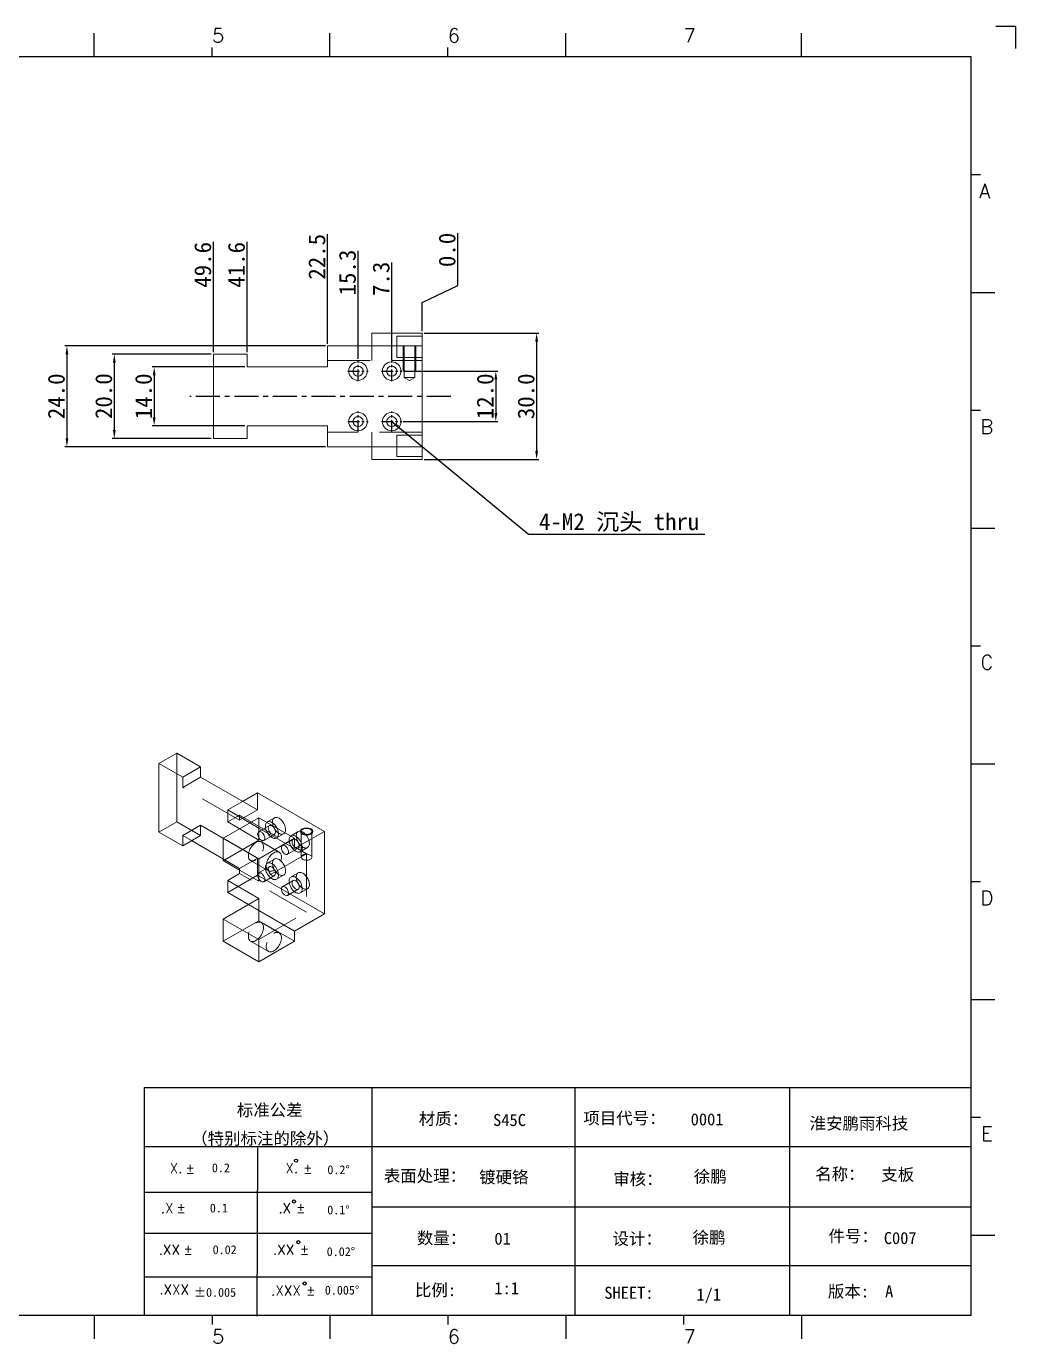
# Model space of a CAD drawing. Extents: x 83 to 30050, y -7164 to 695.
# Drawn here: x 7631.8 to 7866.9, y -1646.6 to -1333.3 of the extents above; entities that cross this region are included whole.
import ezdxf
from ezdxf.enums import TextEntityAlignment as Align

# ---------------------------------------------------------------- set-up
doc = ezdxf.new("R2010")
doc.units = 0
doc.header["$LTSCALE"] = 8
doc.header["$MEASUREMENT"] = 0
doc.header["$PDSIZE"] = 5
doc.linetypes.add('CENTER', pattern=[2, 1.25, -0.25, 0.25, -0.25])
doc.linetypes.add('HIDDEN', pattern=[1.905, 1.27, -0.635])
doc.layers.get('0').update_dxf_attribs({"linetype": 'CONTINUOUS'})
doc.layers.get('Defpoints').update_dxf_attribs({"linetype": 'CONTINUOUS'})
doc.layers.add('41', color=3, linetype='CONTINUOUS')
doc.layers.add('dim', color=82, linetype='CONTINUOUS', lineweight=9)
doc.styles.add('SIMPLEX', font='SIMPLEX')
doc.styles.get("Standard").update_dxf_attribs({"font": '', "height": 4})
doc.styles.get('Standard').set_extended_font_data('SimSun')
doc.dimstyles.new('ISO-25', dxfattribs={"dimtxt": 6, "dimasz": 2.5, "dimexe": 1.25, "dimexo": 0.625, "dimtad": 1, "dimdec": 1, "dimzin": 1, "dimdsep": 46, "dimtxsty": 'Standard', "dimcen": 2.5, "dimadec": 0, "dimazin": 0, "dimtm": 1e-09, "dimtfac": 1, "dimtdec": 1, "dimtmove": 0, "dimatfit": 3, "dimfxl": 1, "dimtolj": 1, "dimtzin": 0, "dimarcsym": 0})

# ---------------------------------------------------------------- blocks, each defined once
blk = doc.blocks.new('A$C0BB32EA6')
at = {"layer": '41', "linetype": 'Continuous'}
for q in [(623.79, 437.94), (630.37, 430.59)]:
    blk.add_line((630.37, 437.94), q, dxfattribs=at)
at = {"layer": '41'}
for p, q in [((324.77, 427.84), (324.77, 435.66)), ((402.96, 427.84), (402.96, 435.66)), ((481.15, 427.84), (481.15, 435.66)), ((559.34, 427.84), (559.34, 435.66)), ((363.87, 427.84), (363.87, 430.97)), ((442.06, 427.84), (442.06, 430.97)), ((615.63, 427.84), (12.02, 427.84)), ((615.63, 10.32), (615.63, 427.84)), ((615.63, 388.75), (618.76, 388.75)), ((615.63, 349.66), (623.45, 349.66)), ((615.63, 310.56), (618.76, 310.56)), ((615.63, 271.47), (623.45, 271.47)), ((615.63, 232.37), (618.76, 232.37)), ((615.63, 193.28), (623.45, 193.28)), ((615.63, 154.18), (618.76, 154.18)), ((615.63, 115.09), (623.45, 115.09)), ((341.34, 85.85), (615.63, 85.85)), ((341.34, 85.85), (341.34, 10.32)), ((416.87, 85.85), (416.87, 10.32)), ((484.16, 85.85), (484.16, 10.32)), ((555.4, 85.7), (555.4, 10.17)), ((615.63, 76), (618.76, 76)), ((615.63, 66.14), (341.34, 66.14)), ((378.86, 10.02), (379.1, 65.84)), ((341.34, 51.12), (416.87, 51.12)), ((615.63, 46.17), (416.87, 46.17)), ((341.34, 37.5), (401.12, 37.5)), ((341.34, 37.5), (416.87, 37.5)), ((615.63, 36.9), (623.45, 36.9)), ((615.63, 26.74), (416.87, 26.74)), ((341.34, 23.05), (401.87, 23.05)), ((341.34, 23.05), (401.87, 23.05)), ((341.34, 23.05), (401.87, 23.05)), ((341.34, 23.05), (401.87, 23.05)), ((341.34, 23.05), (401.87, 23.05)), ((341.34, 23.05), (416.87, 23.05)), ((12.02, 10.32), (615.63, 10.32)), ((324.77, 10.32), (324.77, 2.5)), ((326.34, 10.32), (401.87, 10.32)), ((363.87, 10.32), (363.87, 7.19)), ((402.96, 10.32), (402.96, 2.5)), ((442.06, 10.32), (442.06, 7.19)), ((481.15, 10.32), (481.15, 2.5)), ((520.24, 10.32), (520.24, 7.19)), ((559.34, 10.32), (559.34, 2.5))]:
    blk.add_line(p, q, dxfattribs=at)
for centre in [(391.73, 61.61), (391.07, 48.04), (392.49, 34.54), (394.6, 20.83)]:
    blk.add_circle(centre, 0.516, dxfattribs=at)
at = {"layer": '41', "style": 'SIMPLEX'}
for s, height, p in [('5', 4.69, (363.87, 432.54)), ('6', 4.69, (442.06, 432.54)), ('7', 4.69, (520.24, 432.54)), ('A', 4.75, (618.27, 380.93)), ('B', 4.75, (618.72, 302.74)), ('C', 4.75, (618.72, 224.55)), ('D', 4.75, (618.72, 146.37)), ('E', 4.75, (618.95, 68.18)), ('X.', 3.284, (349.84, 57.49)), ('%%p', 3.284, (355.04, 57.36)), ('X.', 3.284, (388.21, 57.49)), ('%%p', 3.284, (394.07, 57.36)), ('.X', 3.284, (346.89, 44.16)), ('%%p', 3.284, (352.09, 44.33)), ('.X', 3.284, (385.9, 44.16)), ('%%p', 3.284, (391.76, 44.33)), ('.XX', 3.284, (346.2, 30.42)), ('%%p', 3.284, (354.44, 30.46)), ('.XX', 3.284, (384.11, 30.42)), ('%%p', 3.284, (393.01, 30.46)), ('.XXX', 3.284, (383.48, 16.83)), ('%%p', 3.284, (395.11, 16.95)), ('5', 4.69, (363.87, 0.87)), ('6', 4.69, (442.06, 0.87)), ('7', 4.69, (520.24, 0.87))]:
    blk.add_text(s, height=height, dxfattribs=at).set_placement(p)
at = {"layer": '41', "linetype": 'Continuous'}
for s, p in [('标准公差', (372.08, 76.36)), ('材质：', (432.42, 73.5)), ('项目代号：', (486.99, 73.71)), ('淮安鹏雨科技', (562.04, 71.96)), ('（特别标注的除外）', (356.94, 66.94)), ('表面处理：', (420.83, 54.55)), ('审核：', (496.9, 53.5)), ('名称：', (563.9, 55.18)), ('数量：', (431.79, 33.91)), ('设计：', (496.69, 33.7)), ('件号：', (568.32, 34.55)), ('比例:', (431.16, 16.65)), ('SHEET:', (493.95, 15.75)), ('1/1', (524.5, 15.18)), ('版本:', (568.11, 16.23))]:
    blk.add_text(s, height=4, dxfattribs=at).set_placement(p)
at = {"layer": '41'}
for s, p in [('0.2', (363.82, 57.75)), ('0.2%%D', (402.12, 57.11)), ('0.1', (363.14, 44.41)), ('0.1%%D', (402.07, 43.76)), ('0.02', (364.07, 30.58)), ('0.02%%D', (401.9, 29.93)), ('0.005%%D', (401.27, 17.16))]:
    blk.add_text(s, height=2.929, dxfattribs=at).set_placement(p)
at = {"layer": '41', "style": 'SIMPLEX'}
blk.add_text('.XXX', height=3.284, dxfattribs=at).set_placement((351.31, 18.87), align=Align.MIDDLE_CENTER)
at = {"layer": '41'}
blk.add_text('%%P0.005', height=2.929, dxfattribs=at).set_placement((364.87, 17.89), align=Align.MIDDLE_CENTER)
at = {"layer": '41', "linetype": 'Continuous'}
for tag, p in [('材质', (457.07, 73.08)), ('代号', (522.6, 73.29)), ('表面处理', (452.44, 54.13)), ('审核', (523.65, 54.34)), ('名称', (585.81, 54.97)), ('数量', (457.5, 33.7)), ('设计', (523.23, 34.13)), ('件号', (586.65, 33.91)), ('比例', (457.5, 17.28)), ('版本', (587.08, 16.23))]:
    blk.add_attdef(tag, p, '', height=4, dxfattribs=at)
blk = doc.blocks.new('*D384')
at = {"layer": 'Defpoints', "color": 0}
for p in [(7676.23, -1411.3), (7652.69, -1431.3), (7676.23, -1431.3)]:
    blk.add_point(p, dxfattribs=at)
at = {"layer": 'dim', "color": 0, "lineweight": -2}
for p, q in [((7675.73, -1411.3), (7652.19, -1411.3)), ((7652.69, -1413.3), (7652.69, -1429.3)), ((7675.73, -1431.3), (7652.19, -1431.3))]:
    blk.add_line(p, q, dxfattribs=at)
at = {"layer": 'dim', "color": 0}
for points in [[(7652.35, -1413.3), (7653.02, -1413.3), (7652.69, -1411.3)], [(7652.35, -1429.3), (7653.02, -1429.3), (7652.69, -1431.3)]]:
    blk.add_solid(points, dxfattribs=at)
at = {"layer": 'dim', "color": 0, "insert": (7650.19, -1421.26), "char_height": 4, "attachment_point": 5, "rotation": 90}
blk.add_mtext('\\A1;20.0', dxfattribs=at)
blk = doc.blocks.new('*D385')
at = {"layer": 'Defpoints', "color": 0}
for p in [(7684.23, -1414.3), (7662.16, -1428.3), (7684.23, -1428.3)]:
    blk.add_point(p, dxfattribs=at)
at = {"layer": 'dim', "color": 0, "lineweight": -2}
for p, q in [((7683.73, -1414.3), (7661.66, -1414.3)), ((7662.16, -1416.3), (7662.16, -1426.3)), ((7683.73, -1428.3), (7661.66, -1428.3))]:
    blk.add_line(p, q, dxfattribs=at)
at = {"layer": 'dim', "color": 0}
for points in [[(7661.83, -1416.3), (7662.49, -1416.3), (7662.16, -1414.3)], [(7661.83, -1426.3), (7662.49, -1426.3), (7662.16, -1428.3)]]:
    blk.add_solid(points, dxfattribs=at)
at = {"layer": 'dim', "color": 0, "insert": (7659.66, -1421.3), "char_height": 4, "attachment_point": 5, "rotation": 90}
blk.add_mtext('\\A1;14.0', dxfattribs=at)
blk = doc.blocks.new('*D386')
at = {"layer": 'Defpoints', "color": 0}
for p in [(7703.36, -1409.3), (7641.43, -1433.3), (7703.36, -1433.3)]:
    blk.add_point(p, dxfattribs=at)
at = {"layer": 'dim', "color": 0, "lineweight": -2}
for p, q in [((7702.86, -1409.3), (7640.93, -1409.3)), ((7641.43, -1411.3), (7641.43, -1431.3)), ((7702.86, -1433.3), (7640.93, -1433.3))]:
    blk.add_line(p, q, dxfattribs=at)
at = {"layer": 'dim', "color": 0}
for points in [[(7641.1, -1411.3), (7641.76, -1411.3), (7641.43, -1409.3)], [(7641.1, -1431.3), (7641.76, -1431.3), (7641.43, -1433.3)]]:
    blk.add_solid(points, dxfattribs=at)
at = {"layer": 'dim', "color": 0, "insert": (7638.93, -1421.3), "char_height": 4, "attachment_point": 5, "rotation": 90}
blk.add_mtext('\\A1;24.0', dxfattribs=at)
blk = doc.blocks.new('*D387')
at = {"layer": 'Defpoints', "color": 0}
for p in [(7725.86, -1406.3), (7725.86, -1436.3), (7753.06, -1436.3)]:
    blk.add_point(p, dxfattribs=at)
at = {"layer": 'dim', "color": 0, "lineweight": -2}
for p, q in [((7726.36, -1406.3), (7753.56, -1406.3)), ((7753.06, -1408.3), (7753.06, -1434.3)), ((7726.36, -1436.3), (7753.56, -1436.3))]:
    blk.add_line(p, q, dxfattribs=at)
at = {"layer": 'dim', "color": 0}
for points in [[(7752.73, -1408.3), (7753.4, -1408.3), (7753.06, -1406.3)], [(7752.73, -1434.3), (7753.4, -1434.3), (7753.06, -1436.3)]]:
    blk.add_solid(points, dxfattribs=at)
at = {"layer": 'dim', "color": 0, "insert": (7750.56, -1421.3), "char_height": 4, "attachment_point": 5, "rotation": 90}
blk.add_mtext('\\A1;30.0', dxfattribs=at)
blk = doc.blocks.new('*D388')
at = {"layer": 'Defpoints', "color": 0}
for p in [(7721.03, -1415.3), (7720.81, -1427.3), (7743.36, -1427.3)]:
    blk.add_point(p, dxfattribs=at)
at = {"layer": 'dim', "color": 0, "lineweight": -2}
for p, q in [((7721.53, -1415.3), (7743.86, -1415.3)), ((7743.36, -1417.3), (7743.36, -1425.3)), ((7721.31, -1427.3), (7743.86, -1427.3))]:
    blk.add_line(p, q, dxfattribs=at)
at = {"layer": 'dim', "color": 0}
for points in [[(7743.03, -1417.3), (7743.7, -1417.3), (7743.36, -1415.3)], [(7743.03, -1425.3), (7743.7, -1425.3), (7743.36, -1427.3)]]:
    blk.add_solid(points, dxfattribs=at)
at = {"layer": 'dim', "color": 0, "insert": (7740.86, -1421.3), "char_height": 4, "attachment_point": 5, "rotation": 90}
blk.add_mtext('\\A1;12.0', dxfattribs=at)
blk = doc.blocks.new('*D389')
at = {"layer": 'Defpoints', "color": 0}
for p in [(7734.3, -1390.98), (7725.86, -1406.3), (7725.86, -1406.3)]:
    blk.add_point(p, dxfattribs=at)
at = {"layer": 'dim', "color": 0, "lineweight": -2}
for p, q in [((7734.3, -1394.98), (7734.3, -1382.51)), ((7725.86, -1398.98), (7734.3, -1394.98)), ((7725.86, -1405.8), (7725.86, -1398.98))]:
    blk.add_line(p, q, dxfattribs=at)
at = {"layer": 'dim', "color": 0, "insert": (7731.8, -1386.49), "char_height": 4, "attachment_point": 5, "rotation": 90}
blk.add_mtext('\\A1;0.0', dxfattribs=at)
blk = doc.blocks.new('*D390')
at = {"layer": 'Defpoints', "color": 0}
for p in [(7718.61, -1397.78), (7725.86, -1406.3), (7718.61, -1413.1)]:
    blk.add_point(p, dxfattribs=at)
at = {"layer": 'dim', "color": 0, "lineweight": -2}
blk.add_line((7718.61, -1412.6), (7718.61, -1389.46), dxfattribs=at)
at = {"layer": 'dim', "color": 0, "insert": (7716.11, -1393.37), "char_height": 4, "attachment_point": 5, "rotation": 90}
blk.add_mtext('\\A1;7.3', dxfattribs=at)
blk = doc.blocks.new('*D391')
at = {"layer": 'Defpoints', "color": 0}
for p in [(7710.61, -1397.56), (7725.86, -1406.3), (7710.61, -1412.88)]:
    blk.add_point(p, dxfattribs=at)
at = {"layer": 'dim', "color": 0, "lineweight": -2}
blk.add_line((7710.61, -1412.38), (7710.61, -1386.69), dxfattribs=at)
at = {"layer": 'dim', "color": 0, "insert": (7708.11, -1391.87), "char_height": 4, "attachment_point": 5, "rotation": 90}
blk.add_mtext('\\A1;15.3', dxfattribs=at)
blk = doc.blocks.new('*D392')
at = {"layer": 'Defpoints', "color": 0}
for p in [(7703.36, -1393.98), (7725.86, -1406.3), (7703.36, -1409.3)]:
    blk.add_point(p, dxfattribs=at)
at = {"layer": 'dim', "color": 0, "lineweight": -2}
blk.add_line((7703.36, -1408.8), (7703.36, -1382.75), dxfattribs=at)
at = {"layer": 'dim', "color": 0, "insert": (7700.86, -1388.12), "char_height": 4, "attachment_point": 5, "rotation": 90}
blk.add_mtext('\\A1;22.5', dxfattribs=at)
blk = doc.blocks.new('*D393')
at = {"layer": 'Defpoints', "color": 0}
for p in [(7684.23, -1395.98), (7725.86, -1406.3), (7684.23, -1411.3)]:
    blk.add_point(p, dxfattribs=at)
at = {"layer": 'dim', "color": 0, "lineweight": -2}
blk.add_line((7684.23, -1410.8), (7684.23, -1384.59), dxfattribs=at)
at = {"layer": 'dim', "color": 0, "insert": (7681.73, -1390.04), "char_height": 4, "attachment_point": 5, "rotation": 90}
blk.add_mtext('\\A1;41.6', dxfattribs=at)
blk = doc.blocks.new('*D394')
at = {"layer": 'Defpoints', "color": 0}
for p in [(7676.23, -1395.98), (7725.86, -1406.3), (7676.23, -1411.3)]:
    blk.add_point(p, dxfattribs=at)
at = {"layer": 'dim', "color": 0, "lineweight": -2}
blk.add_line((7676.23, -1410.8), (7676.23, -1384.59), dxfattribs=at)
at = {"layer": 'dim', "color": 0, "insert": (7673.73, -1390.04), "char_height": 4, "attachment_point": 5, "rotation": 90}
blk.add_mtext('\\A1;49.6', dxfattribs=at)

msp = doc.modelspace()

# ---------------------------------------------------------------- linework, layer by layer
at = {"color": 7, "linetype": 'Continuous', "lineweight": 15}
for p, q in [((7713.863, -1406.304), (7713.863, -1409.304)), ((7713.863, -1406.304), (7725.863, -1406.304)), ((7725.863, -1406.304), (7725.863, -1409.304)), ((7703.363, -1414.304), (7703.363, -1409.304)), ((7725.863, -1409.304), (7703.363, -1409.304)), ((7725.863, -1433.304), (7725.863, -1409.304)), ((7676.232, -1431.304), (7676.232, -1411.304)), ((7676.232, -1411.304), (7684.232, -1411.304)), ((7684.232, -1411.304), (7684.232, -1414.304)), ((7684.232, -1414.304), (7703.363, -1414.304)), ((7684.232, -1431.304), (7676.232, -1431.304)), ((7703.363, -1428.304), (7684.232, -1428.304)), ((7684.232, -1428.304), (7684.232, -1431.304)), ((7703.363, -1428.304), (7703.363, -1433.304)), ((7725.863, -1433.304), (7703.363, -1433.304)), ((7713.863, -1436.304), (7713.863, -1433.304)), ((7725.863, -1436.304), (7725.863, -1433.304)), ((7725.863, -1436.304), (7713.863, -1436.304)), ((7663.287, -1508.582), (7667.529, -1506.132)), ((7667.529, -1522.463), (7667.529, -1506.132)), ((7667.529, -1506.132), (7673.186, -1509.398)), ((7663.287, -1508.582), (7663.287, -1524.912)), ((7673.186, -1509.398), (7673.186, -1511.848)), ((7673.186, -1511.848), (7686.714, -1519.657)), ((7683.178, -1517.616), (7686.714, -1515.574)), ((7702.624, -1524.759), (7686.714, -1515.574)), ((7686.714, -1519.657), (7686.714, -1515.574)), ((7667.529, -1522.463), (7663.287, -1524.912)), ((7663.287, -1524.912), (7668.943, -1528.178)), ((7673.186, -1525.729), (7667.529, -1522.463)), ((7686.714, -1531.089), (7673.186, -1523.279)), ((7673.186, -1523.279), (7673.186, -1525.729)), ((7702.624, -1544.356), (7702.624, -1524.759)), ((7668.943, -1528.178), (7673.186, -1525.729)), ((7671.065, -1526.953), (7682.471, -1533.538)), ((7678.582, -1531.699), (7678.582, -1531.293)), ((7678.582, -1531.699), (7678.934, -1531.496)), ((7682.471, -1533.538), (7686.714, -1531.089)), ((7686.714, -1531.089), (7686.714, -1535.171)), ((7682.471, -1533.944), (7678.582, -1531.699)), ((7679.643, -1536.395), (7682.471, -1534.763)), ((7682.471, -1533.538), (7682.471, -1534.763)), ((7679.643, -1539.253), (7686.714, -1535.171)), ((7679.643, -1536.395), (7679.643, -1539.253)), ((7702.624, -1544.356), (7686.714, -1535.171)), ((7679.643, -1539.253), (7687.067, -1543.539)), ((7678.582, -1545.58), (7684.592, -1542.111)), ((7695.553, -1548.438), (7687.067, -1543.539)), ((7687.067, -1545.989), (7687.067, -1543.539)), ((7678.582, -1550.888), (7678.582, -1545.58)), ((7687.067, -1545.989), (7678.582, -1550.888)), ((7695.553, -1550.888), (7687.067, -1545.989)), ((7695.553, -1548.438), (7702.624, -1544.356)), ((7695.553, -1550.888), (7695.553, -1548.438)), ((7678.582, -1550.888), (7687.067, -1555.786)), ((7687.067, -1555.786), (7695.553, -1550.888))]:
    msp.add_line(p, q, dxfattribs=at)
at = {"color": 7, "linetype": 'HIDDEN', "lineweight": 0}
for p, q in [((7713.863, -1412.804), (7713.863, -1409.304)), ((7719.863, -1407.004), (7719.863, -1412.104)), ((7725.863, -1407.004), (7719.863, -1407.004)), ((7721.613, -1409.304), (7721.613, -1416.804)), ((7724.113, -1416.804), (7724.113, -1409.304)), ((7719.863, -1412.104), (7725.863, -1412.104)), ((7703.363, -1412.804), (7725.863, -1412.804)), ((7721.363, -1415.304), (7724.363, -1415.304)), ((7721.613, -1416.804), (7724.113, -1416.804)), ((7721.613, -1416.804), (7722.863, -1417.555)), ((7722.863, -1417.555), (7724.113, -1416.804)), ((7725.863, -1429.804), (7703.363, -1429.804)), ((7713.863, -1433.304), (7713.863, -1429.804)), ((7719.863, -1430.504), (7719.863, -1435.604)), ((7725.863, -1430.504), (7719.863, -1430.504)), ((7719.863, -1435.604), (7725.863, -1435.604)), ((7668.943, -1511.847), (7663.287, -1508.582)), ((7673.186, -1509.398), (7668.943, -1511.847)), ((7668.943, -1514.297), (7668.943, -1511.847)), ((7668.943, -1514.297), (7673.186, -1511.848)), ((7682.471, -1522.106), (7668.943, -1514.297)), ((7679.643, -1519.656), (7683.178, -1517.616)), ((7678.582, -1526.391), (7687.067, -1521.493)), ((7679.643, -1519.656), (7679.643, -1522.514)), ((7679.643, -1519.656), (7687.067, -1523.942)), ((7682.471, -1520.881), (7679.643, -1522.514)), ((7686.714, -1519.657), (7682.471, -1522.106)), ((7682.471, -1522.106), (7682.471, -1520.881)), ((7682.471, -1520.881), (7698.381, -1530.066)), ((7687.067, -1521.493), (7687.067, -1523.942)), ((7687.067, -1521.493), (7695.553, -1526.391)), ((7690.74, -1521.528), (7689.043, -1522.507)), ((7668.943, -1525.728), (7673.186, -1523.279)), ((7687.067, -1526.8), (7679.643, -1522.514)), ((7689.543, -1523.373), (7686.998, -1524.843)), ((7687.067, -1526.8), (7687.067, -1523.942)), ((7687.067, -1523.942), (7695.553, -1528.841)), ((7691.243, -1526.318), (7692.94, -1525.338)), ((7696.397, -1524.793), (7694.7, -1525.773)), ((7695.553, -1528.841), (7702.624, -1524.759)), ((7697.131, -1524.759), (7697.131, -1530.883)), ((7699.631, -1530.883), (7699.631, -1524.759)), ((7668.943, -1528.178), (7668.943, -1525.728)), ((7668.943, -1525.728), (7671.065, -1526.953)), ((7678.582, -1531.293), (7678.582, -1526.391)), ((7687.067, -1531.29), (7678.582, -1526.391)), ((7678.934, -1531.496), (7687.067, -1526.8)), ((7695.553, -1526.391), (7687.067, -1531.29)), ((7691.878, -1529.694), (7687.635, -1527.245)), ((7688.198, -1526.922), (7690.743, -1525.452)), ((7695.2, -1526.639), (7692.655, -1528.109)), ((7695.553, -1526.391), (7695.553, -1528.841)), ((7698.381, -1530.066), (7687.067, -1536.597)), ((7687.067, -1531.29), (7687.067, -1536.597)), ((7690.74, -1531.326), (7689.043, -1532.306)), ((7693.854, -1530.187), (7696.4, -1528.718)), ((7696.9, -1529.584), (7698.597, -1528.604)), ((7698.381, -1530.066), (7698.381, -1543.947)), ((7687.067, -1536.597), (7682.471, -1533.944)), ((7698.381, -1543.947), (7682.471, -1534.763)), ((7685.085, -1531.662), (7689.328, -1534.111)), ((7689.543, -1533.172), (7686.998, -1534.641)), ((7696.397, -1534.592), (7694.7, -1535.572)), ((7679.643, -1536.395), (7687.067, -1540.682)), ((7688.198, -1536.72), (7690.743, -1535.25)), ((7691.243, -1536.117), (7692.94, -1535.137)), ((7695.2, -1536.438), (7692.655, -1537.907)), ((7684.592, -1542.111), (7687.067, -1540.682)), ((7687.067, -1543.539), (7687.067, -1540.682)), ((7693.854, -1539.986), (7696.4, -1538.516)), ((7696.9, -1539.382), (7698.597, -1538.402)), ((7687.067, -1550.478), (7698.381, -1543.947)), ((7678.582, -1545.58), (7687.067, -1550.478)), ((7691.878, -1548.883), (7687.635, -1546.434)), ((7685.085, -1550.85), (7689.328, -1553.3)), ((7687.067, -1550.478), (7687.067, -1555.786))]:
    msp.add_line(p, q, dxfattribs=at)
at = {"color": 7, "linetype": 'Continuous', "lineweight": 0}
for p, q in [((7721.363, -1409.304), (7721.363, -1415.304)), ((7724.363, -1409.304), (7724.363, -1415.304))]:
    msp.add_line(p, q, dxfattribs=at)
at = {"color": 1, "linetype": 'CENTER', "ltscale": 0.2794}
for p, q in [((7708.193, -1415.304), (7713.033, -1415.304)), ((7710.613, -1417.724), (7710.613, -1412.884)), ((7716.193, -1415.304), (7721.033, -1415.304)), ((7718.613, -1417.724), (7718.613, -1412.884)), ((7710.613, -1429.724), (7710.613, -1424.884)), ((7718.613, -1429.724), (7718.613, -1424.884)), ((7708.193, -1427.304), (7713.033, -1427.304)), ((7716.193, -1427.304), (7721.033, -1427.304))]:
    msp.add_line(p, q, dxfattribs=at)
at = {"color": 1, "linetype": 'CENTER', "ltscale": 0.5715}
msp.add_line((7732.664, -1421.304), (7670.62, -1421.304), dxfattribs=at)
at = {"color": 7, "linetype": 'Continuous', "lineweight": 15, "flags": 128}
for points in [[(7691.84, -1521.637), (7691.624, -1521.529), (7691.412, -1521.459), (7691.208, -1521.427), (7691.016, -1521.434), (7690.84, -1521.48), (7690.684, -1521.564), (7690.551, -1521.684), (7690.442, -1521.838), (7690.361, -1522.024), (7690.308, -1522.237), (7690.286, -1522.473), (7690.293, -1522.728), (7690.331, -1522.996), (7690.398, -1523.273), (7690.493, -1523.553), (7690.614, -1523.831), (7690.76, -1524.101), (7690.926, -1524.358), (7691.11, -1524.598), (7691.308, -1524.814), (7691.517, -1525.003), (7691.732, -1525.162), (7691.949, -1525.288), (7692.164, -1525.377), (7692.372, -1525.428), (7692.571, -1525.441), (7692.755, -1525.414), (7692.921, -1525.349), (7693.066, -1525.247), (7693.188, -1525.109), (7693.283, -1524.939), (7693.35, -1524.739), (7693.387, -1524.514), (7693.395, -1524.268), (7693.372, -1524.005), (7693.32, -1523.732), (7693.239, -1523.453), (7693.13, -1523.173), (7692.996, -1522.898), (7692.84, -1522.634), (7692.665, -1522.385), (7692.473, -1522.157), (7692.269, -1521.954), (7692.057, -1521.779), (7691.84, -1521.637)], [(7690.79, -1524.152), (7690.729, -1524.042), (7690.692, -1523.983)], [(7697.497, -1524.902), (7697.281, -1524.795), (7697.068, -1524.724), (7696.864, -1524.692), (7696.673, -1524.699), (7696.497, -1524.745), (7696.341, -1524.829), (7696.207, -1524.95), (7696.099, -1525.104), (7696.018, -1525.289), (7695.965, -1525.502), (7695.942, -1525.738), (7695.95, -1525.993), (7695.988, -1526.262), (7696.055, -1526.539), (7696.15, -1526.819), (7696.271, -1527.097), (7696.417, -1527.367), (7696.583, -1527.624), (7696.767, -1527.863), (7696.965, -1528.08), (7697.174, -1528.269), (7697.389, -1528.428), (7697.606, -1528.553), (7697.821, -1528.643), (7698.029, -1528.694), (7698.227, -1528.706), (7698.412, -1528.68), (7698.578, -1528.615), (7698.723, -1528.512), (7698.844, -1528.375), (7698.94, -1528.204), (7699.007, -1528.005), (7699.044, -1527.78), (7699.052, -1527.533), (7699.029, -1527.271), (7698.977, -1526.998), (7698.895, -1526.718), (7698.787, -1526.439), (7698.653, -1526.164), (7698.497, -1525.9), (7698.322, -1525.651), (7698.13, -1525.423), (7697.926, -1525.219), (7697.714, -1525.045), (7697.497, -1524.902)], [(7696.447, -1527.418), (7696.386, -1527.307), (7696.349, -1527.248)], [(7691.84, -1531.435), (7691.624, -1531.328), (7691.412, -1531.257), (7691.208, -1531.225), (7691.016, -1531.232), (7690.84, -1531.278), (7690.684, -1531.362), (7690.551, -1531.482), (7690.442, -1531.637), (7690.361, -1531.822), (7690.308, -1532.035), (7690.286, -1532.271), (7690.293, -1532.526), (7690.331, -1532.795), (7690.398, -1533.072), (7690.493, -1533.352), (7690.614, -1533.63), (7690.76, -1533.9), (7690.926, -1534.157), (7691.11, -1534.396), (7691.308, -1534.612), (7691.517, -1534.802), (7691.732, -1534.961), (7691.949, -1535.086), (7692.164, -1535.175), (7692.372, -1535.227), (7692.571, -1535.239), (7692.755, -1535.213), (7692.921, -1535.148), (7693.066, -1535.045), (7693.188, -1534.907), (7693.283, -1534.737), (7693.35, -1534.537), (7693.387, -1534.312), (7693.395, -1534.066), (7693.372, -1533.804), (7693.32, -1533.53), (7693.239, -1533.251), (7693.13, -1532.971), (7692.996, -1532.697), (7692.84, -1532.433), (7692.665, -1532.184), (7692.473, -1531.956), (7692.269, -1531.752), (7692.057, -1531.578), (7691.84, -1531.435)], [(7690.79, -1533.951), (7690.729, -1533.84), (7690.692, -1533.781)], [(7697.497, -1534.701), (7697.281, -1534.593), (7697.068, -1534.523), (7696.864, -1534.491), (7696.673, -1534.498), (7696.497, -1534.544), (7696.341, -1534.628), (7696.207, -1534.748), (7696.099, -1534.902), (7696.018, -1535.088), (7695.965, -1535.301), (7695.942, -1535.537), (7695.95, -1535.792), (7695.988, -1536.06), (7696.055, -1536.337), (7696.15, -1536.618), (7696.271, -1536.895), (7696.417, -1537.166), (7696.583, -1537.423), (7696.767, -1537.662), (7696.965, -1537.878), (7697.174, -1538.068), (7697.389, -1538.227), (7697.606, -1538.352), (7697.821, -1538.441), (7698.029, -1538.492), (7698.227, -1538.505), (7698.412, -1538.478), (7698.578, -1538.413), (7698.723, -1538.311), (7698.844, -1538.173), (7698.94, -1538.003), (7699.007, -1537.803), (7699.044, -1537.578), (7699.052, -1537.332), (7699.029, -1537.07), (7698.977, -1536.796), (7698.895, -1536.517), (7698.787, -1536.237), (7698.653, -1535.963), (7698.497, -1535.698), (7698.322, -1535.45), (7698.13, -1535.221), (7697.926, -1535.018), (7697.714, -1534.843), (7697.497, -1534.701)], [(7696.447, -1537.216), (7696.386, -1537.106), (7696.349, -1537.047)]]:
    msp.add_lwpolyline(points, dxfattribs=at)
at = {"color": 7, "linetype": 'HIDDEN', "lineweight": 0, "flags": 128}
for points in [[(7688.446, -1526.372), (7688.431, -1526.549), (7688.385, -1526.701), (7688.311, -1526.824), (7688.212, -1526.913), (7688.09, -1526.965), (7687.95, -1526.977), (7687.798, -1526.95), (7687.638, -1526.884), (7687.477, -1526.782), (7687.32, -1526.648), (7687.173, -1526.486), (7687.042, -1526.302), (7686.931, -1526.103), (7686.843, -1525.896), (7686.784, -1525.688), (7686.753, -1525.488), (7686.753, -1525.301), (7686.784, -1525.136), (7686.843, -1524.998), (7686.931, -1524.891), (7687.042, -1524.821), (7687.173, -1524.789), (7687.32, -1524.796), (7687.477, -1524.843), (7687.638, -1524.927), (7687.798, -1525.046), (7687.95, -1525.194), (7688.09, -1525.368), (7688.212, -1525.561), (7688.311, -1525.765), (7688.385, -1525.973), (7688.431, -1526.178), (7688.446, -1526.372)], [(7690.292, -1522.71), (7690.143, -1522.616), (7689.927, -1522.509), (7689.714, -1522.438), (7689.511, -1522.406), (7689.319, -1522.413), (7689.143, -1522.459), (7688.987, -1522.543), (7688.854, -1522.664), (7688.745, -1522.818), (7688.664, -1523.004), (7688.611, -1523.216), (7688.589, -1523.453), (7688.596, -1523.707), (7688.634, -1523.976), (7688.701, -1524.253), (7688.796, -1524.533), (7688.917, -1524.811), (7689.063, -1525.081), (7689.229, -1525.338), (7689.413, -1525.577), (7689.611, -1525.794), (7689.82, -1525.983), (7690.035, -1526.142), (7690.252, -1526.267), (7690.467, -1526.357), (7690.675, -1526.408), (7690.874, -1526.42), (7691.058, -1526.394), (7691.224, -1526.329), (7691.369, -1526.226), (7691.49, -1526.089), (7691.586, -1525.918), (7691.653, -1525.719), (7691.69, -1525.494), (7691.698, -1525.248), (7691.692, -1525.135)], [(7690.143, -1523.433), (7689.983, -1523.358), (7689.828, -1523.321), (7689.685, -1523.324), (7689.558, -1523.366), (7689.452, -1523.445), (7689.371, -1523.56), (7689.319, -1523.706), (7689.296, -1523.877), (7689.303, -1524.067), (7689.341, -1524.27), (7689.408, -1524.478), (7689.502, -1524.684), (7689.619, -1524.88), (7689.754, -1525.059), (7689.904, -1525.215), (7690.063, -1525.342), (7690.224, -1525.435), (7690.382, -1525.491), (7690.532, -1525.508), (7690.668, -1525.486), (7690.785, -1525.425), (7690.878, -1525.327), (7690.945, -1525.196), (7690.983, -1525.037), (7690.991, -1524.855), (7690.968, -1524.658), (7690.915, -1524.451), (7690.834, -1524.243), (7690.79, -1524.152)], [(7697.497, -1525.269), (7697.35, -1525.167), (7697.238, -1525.05), (7697.164, -1524.924), (7697.132, -1524.792), (7697.143, -1524.659), (7697.196, -1524.53), (7697.289, -1524.408), (7697.419, -1524.298), (7697.582, -1524.204), (7697.773, -1524.128), (7697.984, -1524.075), (7698.208, -1524.044), (7698.439, -1524.038), (7698.667, -1524.056), (7698.886, -1524.099), (7699.087, -1524.164), (7699.265, -1524.249), (7699.412, -1524.351), (7699.525, -1524.467), (7699.598, -1524.594), (7699.63, -1524.726), (7699.619, -1524.859), (7699.566, -1524.988), (7699.473, -1525.11), (7699.343, -1525.22), (7699.18, -1525.314), (7698.989, -1525.389), (7698.778, -1525.443), (7698.554, -1525.474), (7698.323, -1525.48), (7698.095, -1525.461), (7697.876, -1525.419), (7697.675, -1525.354), (7697.497, -1525.269)], [(7686.36, -1531.535), (7686.125, -1531.654), (7685.894, -1531.734), (7685.67, -1531.775), (7685.459, -1531.777), (7685.263, -1531.739), (7685.085, -1531.662), (7684.93, -1531.547), (7684.799, -1531.396), (7684.694, -1531.212), (7684.619, -1530.998), (7684.573, -1530.757), (7684.557, -1530.494), (7684.573, -1530.214), (7684.619, -1529.92), (7684.694, -1529.618), (7684.799, -1529.314), (7684.93, -1529.012), (7685.085, -1528.717), (7685.263, -1528.435), (7685.459, -1528.171), (7685.67, -1527.928), (7685.894, -1527.711), (7686.125, -1527.525), (7686.36, -1527.371), (7686.596, -1527.253), (7686.827, -1527.173), (7687.05, -1527.131), (7687.262, -1527.13), (7687.458, -1527.168), (7687.635, -1527.245), (7687.791, -1527.36), (7687.922, -1527.511), (7688.026, -1527.695), (7688.102, -1527.909), (7688.148, -1528.149), (7688.163, -1528.412), (7688.148, -1528.693), (7688.102, -1528.987), (7688.026, -1529.288), (7687.922, -1529.593), (7687.791, -1529.895), (7687.635, -1530.19), (7687.458, -1530.472), (7687.262, -1530.736), (7687.05, -1530.979), (7686.827, -1531.195), (7686.596, -1531.382), (7686.36, -1531.535)], [(7694.103, -1529.638), (7694.088, -1529.814), (7694.042, -1529.967), (7693.968, -1530.09), (7693.869, -1530.179), (7693.747, -1530.23), (7693.607, -1530.243), (7693.455, -1530.216), (7693.295, -1530.15), (7693.134, -1530.048), (7692.977, -1529.914), (7692.83, -1529.752), (7692.699, -1529.568), (7692.588, -1529.369), (7692.5, -1529.161), (7692.44, -1528.954), (7692.41, -1528.753), (7692.41, -1528.567), (7692.44, -1528.402), (7692.5, -1528.263), (7692.588, -1528.157), (7692.699, -1528.087), (7692.83, -1528.054), (7692.977, -1528.062), (7693.134, -1528.108), (7693.295, -1528.192), (7693.455, -1528.311), (7693.607, -1528.46), (7693.747, -1528.634), (7693.869, -1528.826), (7693.968, -1529.03), (7694.042, -1529.238), (7694.088, -1529.443), (7694.103, -1529.638)], [(7695.949, -1525.976), (7695.8, -1525.882), (7695.584, -1525.774), (7695.371, -1525.704), (7695.167, -1525.672), (7694.976, -1525.679), (7694.8, -1525.725), (7694.644, -1525.809), (7694.51, -1525.929), (7694.402, -1526.084), (7694.321, -1526.269), (7694.268, -1526.482), (7694.245, -1526.718), (7694.253, -1526.973), (7694.291, -1527.242), (7694.358, -1527.519), (7694.453, -1527.799), (7694.574, -1528.077), (7694.719, -1528.347), (7694.886, -1528.604), (7695.07, -1528.843), (7695.268, -1529.059), (7695.477, -1529.249), (7695.692, -1529.408), (7695.909, -1529.533), (7696.124, -1529.622), (7696.332, -1529.674), (7696.53, -1529.686), (7696.714, -1529.66), (7696.881, -1529.594), (7697.026, -1529.492), (7697.147, -1529.354), (7697.242, -1529.184), (7697.31, -1528.984), (7697.347, -1528.759), (7697.355, -1528.513), (7697.349, -1528.401)], [(7695.8, -1526.698), (7695.64, -1526.623), (7695.485, -1526.587), (7695.341, -1526.589), (7695.215, -1526.631), (7695.109, -1526.711), (7695.028, -1526.826), (7694.975, -1526.971), (7694.953, -1527.142), (7694.96, -1527.333), (7694.998, -1527.536), (7695.065, -1527.744), (7695.159, -1527.95), (7695.276, -1528.146), (7695.411, -1528.325), (7695.561, -1528.48), (7695.719, -1528.607), (7695.881, -1528.7), (7696.039, -1528.757), (7696.189, -1528.774), (7696.325, -1528.751), (7696.441, -1528.69), (7696.535, -1528.592), (7696.602, -1528.462), (7696.64, -1528.303), (7696.648, -1528.121), (7696.625, -1527.923), (7696.572, -1527.717), (7696.491, -1527.509), (7696.447, -1527.418)], [(7690.603, -1533.985), (7690.368, -1534.103), (7690.136, -1534.183), (7689.913, -1534.225), (7689.701, -1534.226), (7689.505, -1534.188), (7689.328, -1534.111), (7689.172, -1533.996), (7689.041, -1533.845), (7688.937, -1533.661), (7688.861, -1533.447), (7688.815, -1533.206), (7688.8, -1532.943), (7688.815, -1532.663), (7688.861, -1532.369), (7688.937, -1532.067), (7689.041, -1531.763), (7689.172, -1531.461), (7689.328, -1531.166), (7689.505, -1530.884), (7689.701, -1530.62), (7689.913, -1530.377), (7690.136, -1530.161), (7690.368, -1529.974), (7690.603, -1529.82), (7690.838, -1529.702), (7691.07, -1529.622), (7691.293, -1529.58), (7691.504, -1529.579), (7691.701, -1529.617), (7691.878, -1529.694), (7692.033, -1529.809), (7692.164, -1529.96), (7692.269, -1530.144), (7692.345, -1530.358), (7692.391, -1530.599), (7692.406, -1530.862), (7692.391, -1531.142), (7692.345, -1531.436), (7692.269, -1531.738), (7692.164, -1532.042), (7692.033, -1532.344), (7691.878, -1532.639), (7691.701, -1532.921), (7691.504, -1533.185), (7691.293, -1533.428), (7691.07, -1533.644), (7690.838, -1533.831), (7690.603, -1533.985)], [(7697.497, -1531.393), (7697.35, -1531.291), (7697.238, -1531.174), (7697.164, -1531.048), (7697.132, -1530.916), (7697.143, -1530.783), (7697.196, -1530.654), (7697.289, -1530.532), (7697.419, -1530.422), (7697.582, -1530.328), (7697.773, -1530.253), (7697.984, -1530.199), (7698.208, -1530.168), (7698.439, -1530.162), (7698.667, -1530.181), (7698.886, -1530.223), (7699.087, -1530.288), (7699.265, -1530.373), (7699.412, -1530.475), (7699.525, -1530.591), (7699.598, -1530.718), (7699.63, -1530.85), (7699.619, -1530.983), (7699.566, -1531.112), (7699.473, -1531.234), (7699.343, -1531.344), (7699.18, -1531.438), (7698.989, -1531.513), (7698.778, -1531.567), (7698.554, -1531.598), (7698.323, -1531.604), (7698.095, -1531.585), (7697.876, -1531.543), (7697.675, -1531.478), (7697.497, -1531.393)], [(7688.446, -1536.171), (7688.431, -1536.347), (7688.385, -1536.5), (7688.311, -1536.623), (7688.212, -1536.711), (7688.09, -1536.763), (7687.95, -1536.776), (7687.798, -1536.748), (7687.638, -1536.683), (7687.477, -1536.581), (7687.32, -1536.446), (7687.173, -1536.284), (7687.042, -1536.1), (7686.931, -1535.901), (7686.843, -1535.694), (7686.784, -1535.487), (7686.753, -1535.286), (7686.753, -1535.1), (7686.784, -1534.935), (7686.843, -1534.796), (7686.931, -1534.69), (7687.042, -1534.619), (7687.173, -1534.587), (7687.32, -1534.595), (7687.477, -1534.641), (7687.638, -1534.725), (7687.798, -1534.844), (7687.95, -1534.993), (7688.09, -1535.167), (7688.212, -1535.359), (7688.311, -1535.563), (7688.385, -1535.771), (7688.431, -1535.976), (7688.446, -1536.171)], [(7690.292, -1532.509), (7690.143, -1532.415), (7689.927, -1532.307), (7689.714, -1532.237), (7689.511, -1532.205), (7689.319, -1532.212), (7689.143, -1532.258), (7688.987, -1532.342), (7688.854, -1532.462), (7688.745, -1532.617), (7688.664, -1532.802), (7688.611, -1533.015), (7688.589, -1533.251), (7688.596, -1533.506), (7688.634, -1533.774), (7688.701, -1534.051), (7688.796, -1534.332), (7688.917, -1534.609), (7689.063, -1534.88), (7689.229, -1535.137), (7689.413, -1535.376), (7689.611, -1535.592), (7689.82, -1535.782), (7690.035, -1535.941), (7690.252, -1536.066), (7690.467, -1536.155), (7690.675, -1536.206), (7690.874, -1536.219), (7691.058, -1536.192), (7691.224, -1536.127), (7691.369, -1536.025), (7691.49, -1535.887), (7691.586, -1535.717), (7691.653, -1535.517), (7691.69, -1535.292), (7691.698, -1535.046), (7691.692, -1534.934)], [(7690.143, -1533.231), (7689.983, -1533.156), (7689.828, -1533.119), (7689.685, -1533.122), (7689.558, -1533.164), (7689.452, -1533.244), (7689.371, -1533.359), (7689.319, -1533.504), (7689.296, -1533.675), (7689.303, -1533.866), (7689.341, -1534.069), (7689.408, -1534.277), (7689.502, -1534.483), (7689.619, -1534.679), (7689.754, -1534.858), (7689.904, -1535.013), (7690.063, -1535.14), (7690.224, -1535.233), (7690.382, -1535.289), (7690.532, -1535.307), (7690.668, -1535.284), (7690.785, -1535.223), (7690.878, -1535.125), (7690.945, -1534.995), (7690.983, -1534.836), (7690.991, -1534.654), (7690.968, -1534.456), (7690.915, -1534.25), (7690.834, -1534.042), (7690.79, -1533.951)], [(7694.103, -1539.436), (7694.088, -1539.613), (7694.042, -1539.765), (7693.968, -1539.888), (7693.869, -1539.977), (7693.747, -1540.029), (7693.607, -1540.041), (7693.455, -1540.014), (7693.295, -1539.948), (7693.134, -1539.847), (7692.977, -1539.712), (7692.83, -1539.55), (7692.699, -1539.366), (7692.588, -1539.167), (7692.5, -1538.96), (7692.44, -1538.752), (7692.41, -1538.552), (7692.41, -1538.366), (7692.44, -1538.2), (7692.5, -1538.062), (7692.588, -1537.956), (7692.699, -1537.885), (7692.83, -1537.853), (7692.977, -1537.86), (7693.134, -1537.907), (7693.295, -1537.991), (7693.455, -1538.11), (7693.607, -1538.259), (7693.747, -1538.432), (7693.869, -1538.625), (7693.968, -1538.829), (7694.042, -1539.037), (7694.088, -1539.242), (7694.103, -1539.436)], [(7695.949, -1535.774), (7695.8, -1535.68), (7695.584, -1535.573), (7695.371, -1535.502), (7695.167, -1535.47), (7694.976, -1535.478), (7694.8, -1535.523), (7694.644, -1535.607), (7694.51, -1535.728), (7694.402, -1535.882), (7694.321, -1536.068), (7694.268, -1536.28), (7694.245, -1536.517), (7694.253, -1536.771), (7694.291, -1537.04), (7694.358, -1537.317), (7694.453, -1537.597), (7694.574, -1537.875), (7694.719, -1538.145), (7694.886, -1538.402), (7695.07, -1538.641), (7695.268, -1538.858), (7695.477, -1539.047), (7695.692, -1539.206), (7695.909, -1539.331), (7696.124, -1539.421), (7696.332, -1539.472), (7696.53, -1539.485), (7696.714, -1539.458), (7696.881, -1539.393), (7697.026, -1539.29), (7697.147, -1539.153), (7697.242, -1538.982), (7697.31, -1538.783), (7697.347, -1538.558), (7697.355, -1538.312), (7697.349, -1538.2)], [(7695.8, -1536.497), (7695.64, -1536.422), (7695.485, -1536.385), (7695.341, -1536.388), (7695.215, -1536.43), (7695.109, -1536.509), (7695.028, -1536.624), (7694.975, -1536.77), (7694.953, -1536.941), (7694.96, -1537.131), (7694.998, -1537.334), (7695.065, -1537.543), (7695.159, -1537.748), (7695.276, -1537.944), (7695.411, -1538.123), (7695.561, -1538.279), (7695.719, -1538.406), (7695.881, -1538.499), (7696.039, -1538.555), (7696.189, -1538.572), (7696.325, -1538.55), (7696.441, -1538.489), (7696.535, -1538.391), (7696.602, -1538.26), (7696.64, -1538.101), (7696.648, -1537.92), (7696.625, -1537.722), (7696.572, -1537.515), (7696.491, -1537.307), (7696.447, -1537.216)], [(7686.36, -1546.56), (7686.596, -1546.442), (7686.827, -1546.361), (7687.05, -1546.32), (7687.262, -1546.318), (7687.458, -1546.356), (7687.635, -1546.434), (7687.791, -1546.549), (7687.922, -1546.699), (7688.026, -1546.883), (7688.102, -1547.098), (7688.148, -1547.338), (7688.163, -1547.601), (7688.148, -1547.882), (7688.102, -1548.175), (7688.026, -1548.477), (7687.922, -1548.782), (7687.791, -1549.084), (7687.635, -1549.378), (7687.458, -1549.66), (7687.262, -1549.925), (7687.05, -1550.167), (7686.827, -1550.384), (7686.596, -1550.57), (7686.36, -1550.724), (7686.125, -1550.842), (7685.894, -1550.923), (7685.67, -1550.964), (7685.459, -1550.966), (7685.263, -1550.928), (7685.085, -1550.85), (7684.93, -1550.735), (7684.799, -1550.585), (7684.694, -1550.4), (7684.619, -1550.186), (7684.573, -1549.946), (7684.557, -1549.683), (7684.573, -1549.402), (7684.619, -1549.109), (7684.694, -1548.807), (7684.799, -1548.502), (7684.93, -1548.2), (7685.085, -1547.906), (7685.263, -1547.624), (7685.459, -1547.359), (7685.67, -1547.117), (7685.894, -1546.9), (7686.125, -1546.713), (7686.36, -1546.56)], [(7690.603, -1549.009), (7690.838, -1548.891), (7691.07, -1548.811), (7691.293, -1548.769), (7691.504, -1548.768), (7691.701, -1548.806), (7691.878, -1548.883), (7692.033, -1548.998), (7692.164, -1549.149), (7692.269, -1549.333), (7692.345, -1549.547), (7692.391, -1549.787), (7692.406, -1550.05), (7692.391, -1550.331), (7692.345, -1550.625), (7692.269, -1550.926), (7692.164, -1551.231), (7692.033, -1551.533), (7691.878, -1551.827), (7691.701, -1552.109), (7691.504, -1552.374), (7691.293, -1552.617), (7691.07, -1552.833), (7690.838, -1553.02), (7690.603, -1553.173), (7690.368, -1553.291), (7690.136, -1553.372), (7689.913, -1553.413), (7689.701, -1553.415), (7689.505, -1553.377), (7689.328, -1553.3), (7689.172, -1553.185), (7689.041, -1553.034), (7688.937, -1552.85), (7688.861, -1552.636), (7688.815, -1552.395), (7688.8, -1552.132), (7688.815, -1551.851), (7688.861, -1551.558), (7688.937, -1551.256), (7689.041, -1550.952), (7689.172, -1550.649), (7689.328, -1550.355), (7689.505, -1550.073), (7689.701, -1549.808), (7689.913, -1549.566), (7690.136, -1549.349), (7690.368, -1549.163), (7690.603, -1549.009)]]:
    msp.add_lwpolyline(points, dxfattribs=at)
at = {"color": 7, "linetype": 'Continuous', "lineweight": 0, "flags": 128}
msp.add_lwpolyline([(7697.32, -1524.147), (7696.995, -1524.428), (7696.881, -1524.759), (7696.995, -1525.09), (7697.32, -1525.371), (7697.807, -1525.559), (7698.381, -1525.625), (7698.955, -1525.559), (7699.442, -1525.371), (7699.767, -1525.09), (7699.881, -1524.759), (7699.767, -1524.428), (7699.442, -1524.147), (7698.955, -1523.959), (7698.381, -1523.893), (7697.807, -1523.959), (7697.32, -1524.147)], dxfattribs=at)
at = {"color": 7, "linetype": 'Continuous', "lineweight": 15}
for centre, radius in [((7710.613, -1415.304), 2.2), ((7710.613, -1415.304), 1.2), ((7718.613, -1415.304), 2.2), ((7718.613, -1415.304), 1.2), ((7710.613, -1427.304), 2.2), ((7718.613, -1427.304), 2.2), ((7710.613, -1427.304), 1.2), ((7718.613, -1427.304), 1.2)]:
    msp.add_circle(centre, radius, dxfattribs=at)
at = {"color": 7, "linetype": 'HIDDEN', "lineweight": 0}
for centre in [(7689.249, -1524.875), (7694.906, -1528.141), (7689.249, -1534.673), (7694.906, -1537.939)]:
    msp.add_arc(centre, 1.697, 31.72198, 58.1995, dxfattribs=at)
at = {"color": 7, "linetype": 'Continuous', "lineweight": 15}
for centre in [(7688.262, -1525.499), (7693.919, -1528.764), (7688.262, -1535.297), (7693.919, -1538.563)]:
    msp.add_arc(centre, 3.449, 6.04342, 53.95121, dxfattribs=at)

# ---------------------------------------------------------------- block references
at = {"layer": '41', "linetype": 'Continuous', "xscale": 0.7166361600002347, "yscale": 0.7166361600000073, "zscale": 0.7166361600000002}
msp.add_blockref('A$C0BB32EA6', (7415.159, -1647.176), dxfattribs=at).add_auto_attribs({'版本': 'A', '件号': 'C007', '名称': '支板', '设计': '徐鹏', '审核': '徐鹏', '代号': '0001', '比例': '1:1', '数量': '01', '表面处理': '镀硬铬', '材质': 'S45C'})

# ---------------------------------------------------------------- texts
at = {"layer": 'dim', "insert": (7753.623, -1453.553), "char_height": 4, "attachment_point": 7}
msp.add_mtext('\\A1;4-M2 沉头 thru', dxfattribs=at)

# ---------------------------------------------------------------- dimensions: what is measured, and where the dimension line sits
at = {"layer": 'dim'}
for feature_location, offset, origin, picture, middle in [((7703.363, -1409.304), (0, 15.321), (7725.863, -1406.304), '*D392', (7700.863, -1388.117)), ((7725.863209656, -1406.304079187), (8.433793377, 15.321051079), (7725.863209656, -1406.304079187), '*D389', (7731.797253032, -1386.49438922)), ((7676.232, -1411.304), (0, 15.321), (7725.863, -1406.304), '*D394', (7673.732, -1390.039)), ((7684.232, -1411.304), (0, 15.321), (7725.863, -1406.304), '*D393', (7681.732, -1390.039)), ((7710.613209656, -1412.884079187), (0, 15.321051079), (7725.863209656, -1406.304079187), '*D391', (7708.113459656, -1391.87438922)), ((7718.613209656, -1413.104079187), (0, 15.321051079), (7725.863209656, -1406.304079187), '*D390', (7716.113459656, -1393.372166998))]:
    dim = msp.add_ordinate_dim(feature_location=feature_location, offset=offset, dtype=1, origin=origin, dimstyle='ISO-25', override={"dimtxt": 2.5, "dimasz": 2, "dimexe": 0.49975, "dimexo": 0.49975, "dimgap": 0.49975}, dxfattribs=at)
    dim.commit()
    dim.dimension.update_dxf_attribs({"geometry": picture, "text_midpoint": middle})
for base, p1, p2, picture, middle in [((7753.064, -1436.304), (7725.863, -1406.304), (7725.863, -1436.304), '*D387', (7750.564, -1421.304)), ((7641.43, -1433.304), (7703.363, -1409.304), (7703.363, -1433.304), '*D386', (7638.93, -1421.304)), ((7662.159, -1428.304), (7684.232, -1414.304), (7684.232, -1428.304), '*D385', (7659.659, -1421.304)), ((7743.362, -1427.304), (7721.033, -1415.304), (7720.813, -1427.304), '*D388', (7740.862, -1421.304))]:
    dim = msp.add_linear_dim(base=base, p1=p1, p2=p2, angle=90, dimstyle='ISO-25', override={"dimtxt": 2.5, "dimasz": 2, "dimexe": 0.49975, "dimexo": 0.49975, "dimgap": 0.49975}, dxfattribs=at)
    dim.commit()
    dim.dimension.update_dxf_attribs({"geometry": picture, "text_midpoint": middle})
dim = msp.add_linear_dim(base=(7652.686, -1431.304), p1=(7676.232, -1411.304), p2=(7676.232, -1431.304), angle=90, dimstyle='ISO-25', override={"dimtxt": 2.5, "dimasz": 2, "dimexe": 0.49975, "dimexo": 0.49975, "dimgap": 0.49975}, dxfattribs=at)
dim.commit()
dim.dimension.update_dxf_attribs({"geometry": '*D384', "text_midpoint": (7652.686, -1421.264), "dimtype": 160})

# ---------------------------------------------------------------- leaders
at = {"layer": 'dim', "annotation_type": 0, "has_hookline": 1, "hookline_direction": 0, "text_width": 39.444}
msp.add_leader([(7718.613, -1427.287), (7751.123, -1454.053), (7753.123, -1454.053)], dimstyle='ISO-25', override={"dimtxt": 2.5, "dimasz": 2, "dimexe": 0.49975, "dimexo": 0.49975, "dimgap": 0.49975}, dxfattribs=at)

doc.saveas('drawing.dxf')
